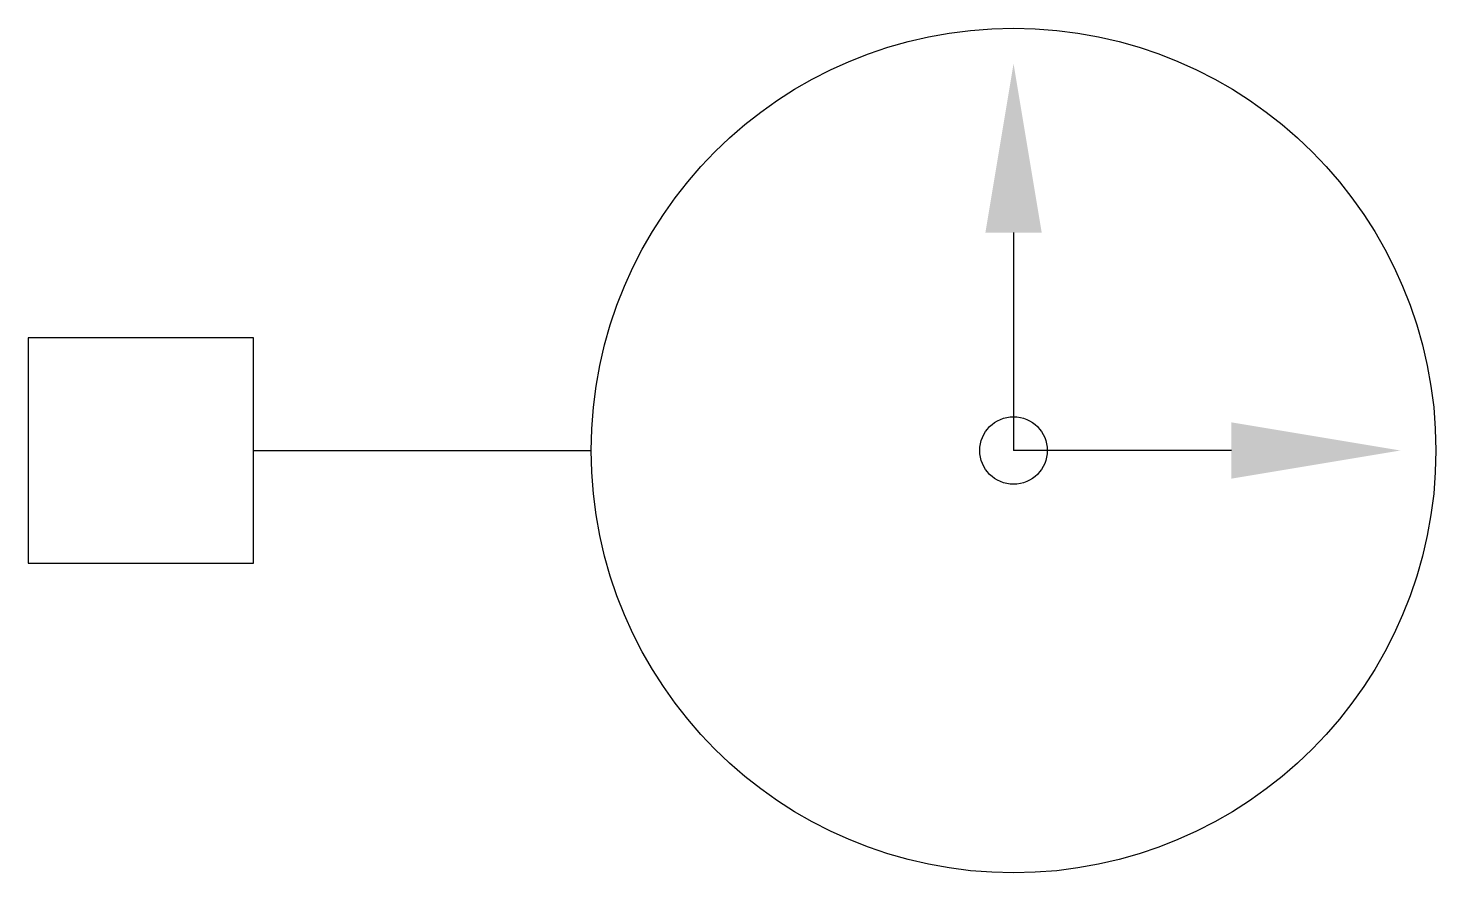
# Model space of a CAD drawing. Header units: millimetres. Extents: x -3111.714 to -3111.214, y 3734.472 to 3734.772.
import ezdxf

# ---------------------------------------------------------------- set-up
doc = ezdxf.new("R2010")
doc.units = ezdxf.units.MM
doc.header["$LTSCALE"] = 10
doc.layers.add('Ele_tomadas', color=2, linetype='Continuous')

msp = doc.modelspace()

# ---------------------------------------------------------------- linework, layer by layer
at = {"layer": 'Ele_tomadas', "color": 1}
for p in [(-3111.36448, 3734.6989), (-3111.28711, 3734.62153)]:
    msp.add_line(p, (-3111.36448, 3734.62153), dxfattribs=at)
at = {"layer": 'Ele_tomadas', "color": 4}
msp.add_line((-3111.63448, 3734.62153), (-3111.51448, 3734.62153), dxfattribs=at)
at = {"layer": 'Ele_tomadas', "color": 3}
msp.add_lwpolyline([(-3111.71448, 3734.58153), (-3111.63448, 3734.58153), (-3111.63448, 3734.66153), (-3111.71448, 3734.66153)], close=True, dxfattribs=at)
at = {"layer": 'Ele_tomadas', "color": 4, "linetype": 'Continuous'}
msp.add_circle((-3111.36448, 3734.62153), 0.15, dxfattribs=at)
at = {"layer": 'Ele_tomadas', "color": 1}
msp.add_circle((-3111.36448, 3734.62153), 0.012, dxfattribs=at)
for points in [[(-3111.37448, 3734.6989), (-3111.35448, 3734.6989), (-3111.36448, 3734.7589)], [(-3111.28711, 3734.63153), (-3111.28711, 3734.61153), (-3111.22711, 3734.62153)]]:
    msp.add_solid(points, dxfattribs=at)

doc.saveas('drawing.dxf')
